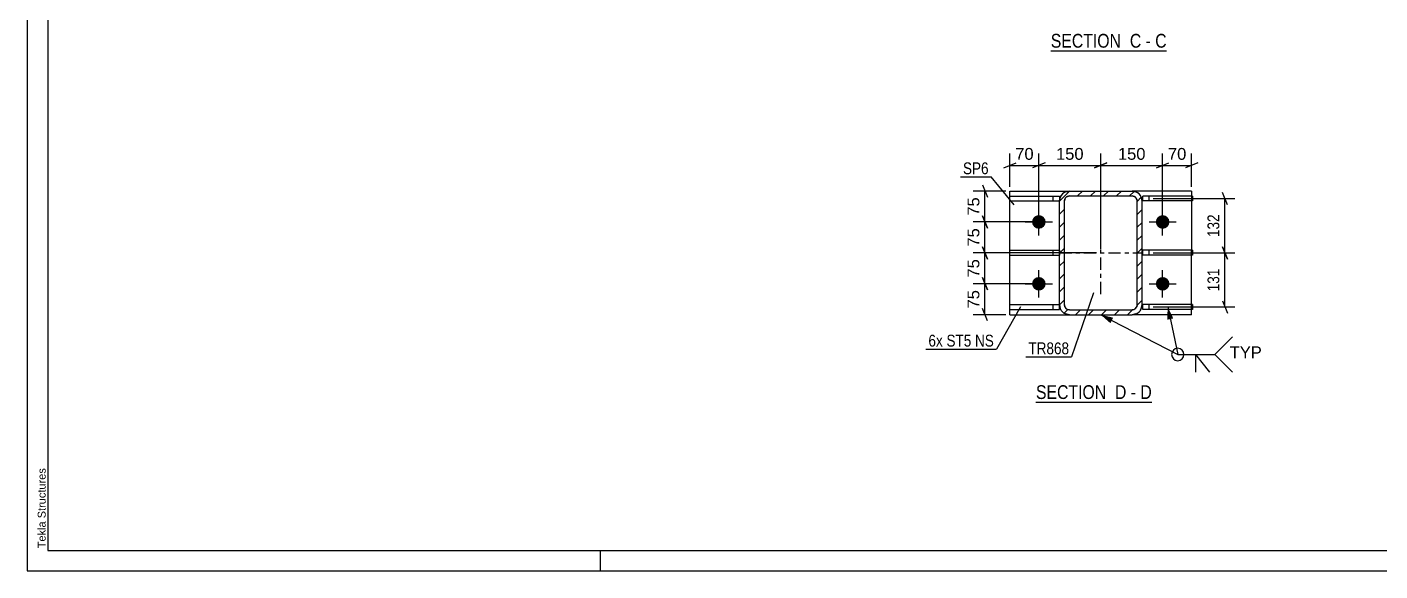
# Model space of a CAD drawing. Header units: millimetres. Extents: x -130 to 1059, y -611 to 230.
# Drawn here: x -130.4 to 197.4, y -611 to -479.1 of the extents above; entities that cross this region are included whole.
import ezdxf

# ---------------------------------------------------------------- set-up
doc = ezdxf.new("R2010")
doc.units = ezdxf.units.MM
doc.linetypes.add('DXK_LINE_DOT2', pattern=[3.9198, 1.9599, -1.9599])
doc.linetypes.add('DXK_LINE_DOT3', pattern=[5.9187, 2.979, -0.9799, 0.9799, -0.9799])
doc.styles.add('Arial', font='ARIAL.TTF', dxfattribs={"height": 0.2})
doc.styles.add('Arial Narrow', font='ARIALN.TTF', dxfattribs={"height": 0.2})

# ---------------------------------------------------------------- blocks, each defined once
blk = doc.blocks.new('Unknown-814407902-1163')
at = {"color": 5, "linetype": 'Continuous'}
for p, q in [((-130.44, 229.98), (-130.44, -611.02)), ((-125.44, 224.98), (-125.44, -606.02)), ((-125.44, -606.02), (1053.56, -606.02)), ((8.56, -611.02), (8.56, -606.02)), ((-130.44, -611.02), (1058.56, -611.02))]:
    blk.add_line(p, q, dxfattribs=at)
at = {"color": 174, "linetype": 'Continuous', "style": 'Arial'}
blk.add_text('Tekla Structures', height=1.9102, rotation=90, dxfattribs=at).set_placement((-125.94, -605.52))
blk = doc.blocks.new('Unknown-814407902-19 - 4347')
at = {"color": 6, "linetype": 'Continuous'}
blk.add_line((117.65, -484.88), (145.72, -484.88), dxfattribs=at)
at = {"color": 0, "linetype": 'Continuous'}
blk.add_wipeout([(135.76, -484.13), (135.76, -480.63), (117.65, -480.63), (117.65, -484.13)], dxfattribs=at)
at = {"color": 7, "linetype": 'Continuous', "style": 'Arial Narrow'}
blk.add_text('SECTION ', height=3.34, dxfattribs=at).set_placement((117.65, -484.13))
at = {"color": 0, "linetype": 'Continuous'}
blk.add_wipeout([(139.58, -484.13), (139.58, -480.63), (136.81, -480.63), (136.81, -484.13)], dxfattribs=at)
blk.add_wipeout([(141.9, -484.13), (141.9, -480.63), (140.63, -480.63), (140.63, -484.13)], dxfattribs=at)
at = {"color": 7, "linetype": 'Continuous', "style": 'Arial Narrow'}
blk.add_text('C', height=3.34, dxfattribs=at).set_placement((136.81, -484.13))
at = {"color": 0, "linetype": 'Continuous'}
blk.add_wipeout([(145.72, -484.13), (145.72, -480.63), (142.95, -480.63), (142.95, -484.13)], dxfattribs=at)
at = {"color": 7, "linetype": 'Continuous', "style": 'Arial Narrow'}
for s, p in [('C', (142.95, -484.13)), ('-', (140.63, -484.13))]:
    blk.add_text(s, height=3.34, dxfattribs=at).set_placement(p)
blk = doc.blocks.new('Unknown-814407902-17 - 5990')
at = {"color": 6, "linetype": 'Continuous'}
blk.add_line((114.06, -570.07), (142.13, -570.07), dxfattribs=at)
at = {"color": 0, "linetype": 'Continuous'}
blk.add_wipeout([(132.16, -569.32), (132.16, -565.82), (114.06, -565.82), (114.06, -569.32)], dxfattribs=at)
at = {"color": 7, "linetype": 'Continuous', "style": 'Arial Narrow'}
blk.add_text('SECTION ', height=3.34, dxfattribs=at).set_placement((114.06, -569.32))
at = {"color": 0, "linetype": 'Continuous'}
blk.add_wipeout([(135.98, -569.32), (135.98, -565.82), (133.21, -565.82), (133.21, -569.32)], dxfattribs=at)
blk.add_wipeout([(138.31, -569.32), (138.31, -565.82), (137.03, -565.82), (137.03, -569.32)], dxfattribs=at)
at = {"color": 7, "linetype": 'Continuous', "style": 'Arial Narrow'}
blk.add_text('D', height=3.34, dxfattribs=at).set_placement((133.21, -569.32))
at = {"color": 0, "linetype": 'Continuous'}
blk.add_wipeout([(142.13, -569.32), (142.13, -565.82), (139.36, -565.82), (139.36, -569.32)], dxfattribs=at)
at = {"color": 7, "linetype": 'Continuous', "style": 'Arial Narrow'}
for s, p in [('D', (139.36, -569.32)), ('-', (137.03, -569.32))]:
    blk.add_text(s, height=3.34, dxfattribs=at).set_placement(p)
blk = doc.blocks.new('Part-814407902-6044 - 5990')
at = {"color": 2, "linetype": 'Continuous'}
for p, q in [((107.76, -547.61), (107.76, -546.41)), ((107.76, -546.41), (119.76, -546.41)), ((119.76, -547.61), (119.76, -546.49)), ((107.76, -547.61), (119.76, -547.61))]:
    blk.add_line(p, q, dxfattribs=at)
at = {"color": 7, "linetype": 'DXK_LINE_DOT2'}
for p, q in [((118.26, -547.61), (118.26, -546.41)), ((119.76, -546.49), (119.76, -546.41)), ((119.76, -546.41), (119.76, -546.49))]:
    blk.add_line(p, q, dxfattribs=at)
blk = doc.blocks.new('Part-814407902-6008 - 5990')
at = {"color": 2, "linetype": 'Continuous'}
for p, q in [((107.76, -534.46), (107.76, -533.26)), ((107.76, -533.26), (119.76, -533.26)), ((107.76, -534.46), (119.76, -534.46))]:
    blk.add_line(p, q, dxfattribs=at)
at = {"color": 7, "linetype": 'DXK_LINE_DOT2'}
for p, q in [((118.26, -534.46), (118.26, -533.26)), ((119.76, -533.26), (119.76, -534.46))]:
    blk.add_line(p, q, dxfattribs=at)
blk = doc.blocks.new('Part-814407902-6034 - 5990')
at = {"color": 2, "linetype": 'Continuous'}
for p, q in [((151.98, -520.11), (139.98, -520.11)), ((139.98, -521.31), (139.98, -520.11)), ((151.98, -520.11), (151.98, -521.31)), ((151.98, -521.31), (139.98, -521.31))]:
    blk.add_line(p, q, dxfattribs=at)
at = {"color": 7, "linetype": 'DXK_LINE_DOT2'}
blk.add_line((141.48, -521.31), (141.48, -520.11), dxfattribs=at)
blk = doc.blocks.new('Part-814407902-6014 - 5990')
at = {"linetype": 'Continuous'}
h = blk.add_hatch(dxfattribs=at)
h.set_pattern_fill('', scale=0.7, style=0, pattern_type=0)
h.set_pattern_definition([(45, (119.76, -546.4945), (-1.57154, 1.57154), [])])
h.paths.add_polyline_path([(119.76, -521.29), (119.76, -546.49), (119.94, -547.41), (120.46, -548.19), (121.24, -548.71), (122.16, -548.89), (137.36, -548.89), (138.28, -548.71), (139.06, -548.19), (139.58, -547.41), (139.76, -546.49), (139.76, -521.29), (139.58, -520.38), (139.06, -519.6), (138.28, -519.08), (137.36, -518.89), (122.16, -518.89), (121.24, -519.08), (120.46, -519.6), (119.94, -520.38)])
h.paths.add_polyline_path([(121.31, -520.45), (121.7, -520.19), (122.16, -520.09), (137.36, -520.09), (137.82, -520.19), (138.21, -520.45), (138.47, -520.84), (138.56, -521.29), (138.56, -546.49), (138.47, -546.95), (138.21, -547.34), (137.82, -547.6), (137.36, -547.69), (122.16, -547.69), (121.7, -547.6), (121.31, -547.34), (121.05, -546.95), (120.96, -546.49), (120.96, -521.29), (121.05, -520.84)])
at = {"color": 7, "linetype": 'DXK_LINE_DOT2'}
for p, q in [((119.76, -521.29), (119.94, -520.38)), ((121.05, -520.84), (120.96, -521.29)), ((121.24, -519.08), (122.16, -518.89)), ((122.16, -520.09), (121.7, -520.19)), ((122.16, -518.89), (137.36, -518.89)), ((122.16, -520.09), (137.36, -520.09)), ((137.36, -518.89), (138.28, -519.08)), ((137.82, -520.19), (137.36, -520.09)), ((138.56, -521.29), (138.47, -520.84)), ((139.58, -520.38), (139.76, -521.29)), ((119.76, -546.49), (119.76, -521.29)), ((120.96, -546.49), (120.96, -521.29)), ((138.56, -546.49), (138.56, -521.29)), ((139.76, -546.49), (139.76, -521.29)), ((119.94, -547.41), (119.76, -546.49)), ((120.96, -546.49), (121.05, -546.95)), ((138.47, -546.95), (138.56, -546.49)), ((139.76, -546.49), (139.58, -547.41)), ((122.16, -548.89), (121.24, -548.71)), ((121.7, -547.6), (122.16, -547.69)), ((122.16, -547.69), (137.36, -547.69)), ((122.16, -548.89), (137.36, -548.89)), ((137.36, -547.69), (137.82, -547.6)), ((138.28, -548.71), (137.36, -548.89))]:
    blk.add_line(p, q, dxfattribs=at)
at = {"color": 2, "linetype": 'Continuous'}
for p, q in [((119.94, -520.38), (119.76, -521.29)), ((120.96, -521.29), (121.05, -520.84)), ((122.16, -518.89), (121.24, -519.08)), ((121.7, -520.19), (122.16, -520.09)), ((122.16, -518.89), (137.36, -518.89)), ((122.16, -520.09), (137.36, -520.09)), ((138.28, -519.08), (137.36, -518.89)), ((137.36, -520.09), (137.82, -520.19)), ((138.47, -520.84), (138.56, -521.29)), ((139.76, -521.29), (139.58, -520.38)), ((119.76, -546.49), (119.76, -521.29)), ((120.96, -546.49), (120.96, -521.29)), ((138.56, -546.49), (138.56, -521.29)), ((139.76, -546.49), (139.76, -521.29)), ((119.76, -546.49), (119.94, -547.41)), ((121.05, -546.95), (120.96, -546.49)), ((138.56, -546.49), (138.47, -546.95)), ((139.58, -547.41), (139.76, -546.49)), ((121.24, -548.71), (122.16, -548.89)), ((122.16, -547.69), (121.7, -547.6)), ((122.16, -547.69), (137.36, -547.69)), ((122.16, -548.89), (137.36, -548.89)), ((137.82, -547.6), (137.36, -547.69)), ((137.36, -548.89), (138.28, -548.71))]:
    blk.add_line(p, q, dxfattribs=at)
at = {"color": 7, "linetype": 'DXK_LINE_DOT3'}
for p, q in [((129.76, -543.89), (129.76, -523.89)), ((119.76, -533.89), (139.76, -533.89))]:
    blk.add_line(p, q, dxfattribs=at)
at = {"color": 7, "linetype": 'DXK_LINE_DOT2'}
for centre, radius, start, end in [((122.16, -521.29), 2.4, 112.5, 157.5), ((122.16, -521.29), 1.2, 112.5, 157.5), ((137.36, -521.29), 1.2, 22.5, 67.5), ((137.36, -521.29), 2.4, 22.5, 67.5), ((122.16, -546.49), 2.4, 202.5, 247.5), ((122.16, -546.49), 1.2, 202.5, 247.5), ((137.36, -546.49), 1.2, 292.5, 337.5), ((137.36, -546.49), 2.4, 292.5, 337.5)]:
    blk.add_arc(centre, radius, start, end, dxfattribs=at)
at = {"color": 2, "linetype": 'Continuous'}
for centre, radius, start, end in [((122.16, -521.29), 2.4, 112.5, 157.5), ((122.16, -521.29), 1.2, 112.5, 157.5), ((137.36, -521.29), 1.2, 22.5, 67.5), ((137.36, -521.29), 2.4, 22.5, 67.5), ((122.16, -546.49), 2.4, 202.5, 247.5), ((122.16, -546.49), 1.2, 202.5, 247.5), ((137.36, -546.49), 1.2, 292.5, 337.5), ((137.36, -546.49), 2.4, 292.5, 337.5)]:
    blk.add_arc(centre, radius, start, end, dxfattribs=at)
blk = doc.blocks.new('Part-814407902-6029 - 5990')
at = {"color": 2, "linetype": 'Continuous'}
for p, q in [((151.98, -546.41), (139.98, -546.41)), ((139.98, -547.61), (139.98, -546.41)), ((151.98, -546.41), (151.98, -547.61)), ((151.98, -547.61), (139.98, -547.61))]:
    blk.add_line(p, q, dxfattribs=at)
at = {"color": 7, "linetype": 'DXK_LINE_DOT2'}
blk.add_line((141.48, -547.61), (141.48, -546.41), dxfattribs=at)
blk = doc.blocks.new('Part-814407902-6039 - 5990')
at = {"color": 2, "linetype": 'Continuous'}
for p, q in [((151.98, -533.26), (139.98, -533.26)), ((139.98, -534.46), (139.98, -533.26)), ((151.98, -533.26), (151.98, -534.46)), ((151.98, -534.46), (139.98, -534.46))]:
    blk.add_line(p, q, dxfattribs=at)
at = {"color": 7, "linetype": 'DXK_LINE_DOT2'}
blk.add_line((141.48, -534.46), (141.48, -533.26), dxfattribs=at)
blk = doc.blocks.new('Part-814407902-6049 - 5990')
at = {"color": 2, "linetype": 'Continuous'}
for p, q in [((107.76, -521.31), (107.76, -520.11)), ((107.76, -520.11), (119.76, -520.11)), ((119.76, -520.11), (119.76, -521.29)), ((107.76, -521.31), (119.76, -521.31))]:
    blk.add_line(p, q, dxfattribs=at)
at = {"color": 7, "linetype": 'DXK_LINE_DOT2'}
for p, q in [((118.26, -521.31), (118.26, -520.11)), ((119.76, -521.29), (119.76, -521.31))]:
    blk.add_line(p, q, dxfattribs=at)
blk = doc.blocks.new('Part-814407902-6055 - 5990')
at = {"color": 2, "linetype": 'Continuous'}
for p, q in [((107.76, -548.89), (107.76, -518.89)), ((107.76, -518.89), (122.16, -518.89)), ((151.76, -518.89), (137.36, -518.89)), ((151.76, -518.89), (151.76, -520.11)), ((151.76, -521.31), (151.76, -533.26)), ((151.76, -546.41), (151.76, -534.46)), ((107.76, -548.89), (122.16, -548.89)), ((151.76, -548.89), (137.36, -548.89)), ((151.76, -548.89), (151.76, -547.61))]:
    blk.add_line(p, q, dxfattribs=at)
at = {"color": 7, "linetype": 'DXK_LINE_DOT2'}
for p, q in [((122.16, -518.89), (137.36, -518.89)), ((151.76, -518.89), (151.76, -534.46)), ((151.76, -520.11), (151.76, -521.31)), ((151.76, -534.46), (151.76, -533.26)), ((151.76, -547.61), (151.76, -546.41)), ((122.16, -548.89), (137.36, -548.89))]:
    blk.add_line(p, q, dxfattribs=at)
blk = doc.blocks.new('Bolt-814407902-6147 - 5990')
at = {"linetype": 'Continuous'}
for points in [[(113.11, -526.39, -1), (116.41, -526.39, -1)], [(143.11, -526.39, -1), (146.41, -526.39, -1)], [(113.11, -541.39, -1), (116.41, -541.39, -1)], [(143.11, -541.39, -1), (146.41, -541.39, -1)]]:
    blk.add_hatch(color=1, dxfattribs=at).paths.add_polyline_path(points)
at = {"color": 1, "linetype": 'Continuous'}
for p, q in [((114.76, -529.69), (114.76, -523.09)), ((144.76, -529.69), (144.76, -523.09)), ((111.46, -526.39), (118.06, -526.39)), ((141.46, -526.39), (148.06, -526.39)), ((114.76, -544.69), (114.76, -538.09)), ((144.76, -544.69), (144.76, -538.09)), ((111.46, -541.39), (118.06, -541.39)), ((141.46, -541.39), (148.06, -541.39))]:
    blk.add_line(p, q, dxfattribs=at)
blk = doc.blocks.new('StraightDimension-814407902-6203 - 5990')
at = {"color": 7, "linetype": 'Continuous'}
for p, q in [((128.76, -533.89), (98.84, -533.89)), ((101.09, -532.39), (102.29, -535.39)), ((101.69, -541.39), (101.69, -533.89)), ((102.29, -542.89), (101.09, -539.89)), ((113.76, -541.39), (98.84, -541.39))]:
    blk.add_line(p, q, dxfattribs=at)
at = {"color": 0}
blk.add_wipeout([(100.94, -534.82), (96.74, -534.82), (96.74, -540.47), (100.94, -540.47)], dxfattribs=at)
at = {"color": 3, "style": 'Arial'}
blk.add_text('75', height=2.865, rotation=90.0002, dxfattribs=at).set_placement((100.34, -539.87))
blk = doc.blocks.new('StraightDimension-814407902-6275 - 5990')
at = {"color": 7, "linetype": 'Continuous'}
for p, q in [((144.76, -525.39), (144.76, -509.82)), ((151.76, -517.89), (151.76, -509.82)), ((143.26, -513.27), (146.26, -512.07)), ((144.76, -512.67), (151.76, -512.67)), ((153.26, -512.07), (150.26, -513.27))]:
    blk.add_line(p, q, dxfattribs=at)
at = {"color": 0}
blk.add_wipeout([(151.08, -511.92), (151.08, -507.72), (145.44, -507.72), (145.44, -511.92)], dxfattribs=at)
at = {"color": 3, "style": 'Arial'}
blk.add_text('70', height=2.865, dxfattribs=at).set_placement((146.04, -511.32))
blk = doc.blocks.new('StraightDimension-814407902-6193 - 5990')
at = {"color": 7, "linetype": 'Continuous'}
for p, q in [((101.09, -539.89), (102.29, -542.89)), ((113.76, -541.39), (98.84, -541.39)), ((101.69, -548.89), (101.69, -541.39)), ((102.29, -550.39), (101.09, -547.39)), ((106.76, -548.89), (98.84, -548.89))]:
    blk.add_line(p, q, dxfattribs=at)
at = {"color": 0}
blk.add_wipeout([(100.94, -542.32), (96.74, -542.32), (96.74, -547.97), (100.94, -547.97)], dxfattribs=at)
at = {"color": 3, "style": 'Arial'}
blk.add_text('75', height=2.865, rotation=90.0002, dxfattribs=at).set_placement((100.34, -547.37))
blk = doc.blocks.new('StraightDimension-814407902-6220 - 5990')
at = {"color": 7, "linetype": 'Continuous'}
for p, q in [((113.76, -526.39), (98.84, -526.39)), ((101.09, -524.89), (102.29, -527.89)), ((101.69, -533.89), (101.69, -526.39)), ((128.76, -533.89), (98.84, -533.89)), ((102.29, -535.39), (101.09, -532.39))]:
    blk.add_line(p, q, dxfattribs=at)
at = {"color": 0}
blk.add_wipeout([(100.94, -527.32), (96.74, -527.32), (96.74, -532.97), (100.94, -532.97)], dxfattribs=at)
at = {"color": 3, "style": 'Arial'}
blk.add_text('75', height=2.865, rotation=90.0002, dxfattribs=at).set_placement((100.34, -532.37))
blk = doc.blocks.new('StraightDimension-814407902-6237 - 5990')
at = {"color": 7, "linetype": 'Continuous'}
for p, q in [((101.09, -517.39), (102.29, -520.39)), ((106.76, -518.89), (98.84, -518.89)), ((101.69, -526.39), (101.69, -518.89)), ((113.76, -526.39), (98.84, -526.39)), ((102.29, -527.89), (101.09, -524.89))]:
    blk.add_line(p, q, dxfattribs=at)
at = {"color": 0}
blk.add_wipeout([(100.94, -519.82), (96.74, -519.82), (96.74, -525.47), (100.94, -525.47)], dxfattribs=at)
at = {"color": 3, "style": 'Arial'}
blk.add_text('75', height=2.865, rotation=90.0002, dxfattribs=at).set_placement((100.34, -524.87))
blk = doc.blocks.new('StraightDimension-814407902-6285 - 5990')
at = {"color": 7, "linetype": 'Continuous'}
for p, q in [((129.76, -532.89), (129.76, -509.82)), ((144.76, -525.39), (144.76, -509.82)), ((131.26, -512.07), (128.26, -513.27)), ((129.76, -512.67), (144.76, -512.67)), ((143.26, -513.27), (146.26, -512.07))]:
    blk.add_line(p, q, dxfattribs=at)
at = {"color": 0}
blk.add_wipeout([(141.2, -511.92), (141.2, -507.72), (133.32, -507.72), (133.32, -511.92)], dxfattribs=at)
at = {"color": 3, "style": 'Arial'}
blk.add_text('150', height=2.865, dxfattribs=at).set_placement((133.92, -511.32))
blk = doc.blocks.new('StraightDimension-814407902-6302 - 5990')
at = {"color": 7, "linetype": 'Continuous'}
for p, q in [((114.76, -525.39), (114.76, -509.82)), ((129.76, -532.89), (129.76, -509.82)), ((116.26, -512.07), (113.26, -513.27)), ((114.76, -512.67), (129.76, -512.67)), ((128.26, -513.27), (131.26, -512.07))]:
    blk.add_line(p, q, dxfattribs=at)
at = {"color": 0}
blk.add_wipeout([(126.2, -511.92), (126.2, -507.72), (118.32, -507.72), (118.32, -511.92)], dxfattribs=at)
at = {"color": 3, "style": 'Arial'}
blk.add_text('150', height=2.865, dxfattribs=at).set_placement((118.92, -511.32))
blk = doc.blocks.new('StraightDimension-814407902-6319 - 5990')
at = {"color": 7, "linetype": 'Continuous'}
for p, q in [((107.76, -517.89), (107.76, -509.82)), ((114.76, -525.39), (114.76, -509.82)), ((106.26, -513.27), (109.26, -512.07)), ((107.76, -512.67), (114.76, -512.67)), ((116.26, -512.07), (113.26, -513.27))]:
    blk.add_line(p, q, dxfattribs=at)
at = {"color": 0}
blk.add_wipeout([(114.08, -511.92), (114.08, -507.72), (108.44, -507.72), (108.44, -511.92)], dxfattribs=at)
at = {"color": 3, "style": 'Arial'}
blk.add_text('70', height=2.865, dxfattribs=at).set_placement((109.04, -511.32))
blk = doc.blocks.new('StraightDimension-814407902-35126 - 5990')
at = {"color": 7, "linetype": 'Continuous'}
for p, q in [((142.48, -520.71), (162.24, -520.71)), ((160.44, -522.21), (159.24, -519.21)), ((159.84, -533.91), (159.84, -520.71)), ((142.48, -533.91), (162.24, -533.91)), ((159.24, -532.41), (160.44, -535.41))]:
    blk.add_line(p, q, dxfattribs=at)
at = {"color": 0}
blk.add_wipeout([(159.09, -523.97), (154.89, -523.97), (154.89, -530.65), (159.09, -530.65)], dxfattribs=at)
at = {"color": 3, "style": 'Arial Narrow'}
blk.add_text('132', height=2.863, rotation=90.0002, dxfattribs=at).set_placement((158.49, -530.05))
blk = doc.blocks.new('StraightDimension-814407902-35127 - 5990')
at = {"color": 7, "linetype": 'Continuous'}
for p, q in [((142.48, -533.91), (162.24, -533.91)), ((160.44, -535.41), (159.24, -532.41)), ((159.84, -547.01), (159.84, -533.91)), ((142.48, -547.01), (162.24, -547.01)), ((159.24, -545.51), (160.44, -548.51))]:
    blk.add_line(p, q, dxfattribs=at)
at = {"color": 0}
blk.add_wipeout([(159.09, -537.12), (154.89, -537.12), (154.89, -543.8), (159.09, -543.8)], dxfattribs=at)
at = {"color": 3, "style": 'Arial Narrow'}
blk.add_text('131', height=2.863, rotation=90.0002, dxfattribs=at).set_placement((158.49, -543.2))
blk = doc.blocks.new('WeldMark-814407902-6329 - 5990')
at = {"linetype": 'Continuous'}
for points in [[(145.87, -550.1), (145.98, -547.01), (147.34, -549.79)], [(132.08, -550.94), (129.76, -548.89), (132.77, -549.61)]]:
    blk.add_hatch(color=30, dxfattribs=at).paths.add_polyline_path(points)
at = {"color": 30, "linetype": 'Continuous'}
for p, q in [((145.98, -547.01), (148.41, -558.53)), ((129.76, -548.89), (148.41, -558.53)), ((148.41, -558.53), (157.41, -558.53))]:
    blk.add_line(p, q, dxfattribs=at)
at = {"color": 3, "linetype": 'Continuous'}
for q in [(156.13, -562.82), (152.7, -562.82)]:
    blk.add_line((152.7, -558.53), q, dxfattribs=at)
for start, end in [(90, 270), (270, 90)]:
    blk.add_arc((148.41, -558.53), 1.5, start, end, dxfattribs=at)
at = {"color": 0, "linetype": 'Continuous'}
blk.add_wipeout([(168.79, -559.43), (168.79, -556.43), (161.01, -556.43), (161.01, -559.43)], dxfattribs=at)
blk.add_wipeout([(168.79, -559.43), (168.79, -556.43), (161.01, -556.43), (161.01, -559.43)], dxfattribs=at)
at = {"color": 3, "linetype": 'Continuous'}
for q in [(161.7, -554.24), (161.7, -562.82)]:
    blk.add_line((157.41, -558.53), q, dxfattribs=at)
at = {"color": 3, "linetype": 'Continuous', "style": 'Arial'}
blk.add_text('TYP', height=2.865, dxfattribs=at).set_placement((161.01, -559.43))
blk = doc.blocks.new('Mark-814407902-6010 - 5990')
at = {"color": 0}
blk.add_wipeout([(122.1, -558.47), (122.1, -555.47), (112.23, -555.47), (112.23, -558.47)], dxfattribs=at)
blk.add_wipeout([(122.1, -558.47), (122.1, -555.47), (112.23, -555.47), (112.23, -558.47)], dxfattribs=at)
at = {"color": 30, "linetype": 'Continuous'}
for p in [(127.99, -543.57), (111.63, -559.07)]:
    blk.add_line(p, (122.7, -559.07), dxfattribs=at)
at = {"color": 3, "style": 'Arial Narrow'}
blk.add_text('TR868', height=2.863, dxfattribs=at).set_placement((112.23, -558.47))
blk = doc.blocks.new('Mark-814407902-6051 - 5990')
at = {"color": 0}
blk.add_wipeout([(102.58, -514.82), (102.58, -511.82), (96.37, -511.82), (96.37, -514.82)], dxfattribs=at)
blk.add_wipeout([(102.58, -514.82), (102.58, -511.82), (96.37, -511.82), (96.37, -514.82)], dxfattribs=at)
at = {"color": 30, "linetype": 'Continuous'}
for p in [(95.77, -515.42), (108.75, -522.23)]:
    blk.add_line(p, (103.18, -515.42), dxfattribs=at)
at = {"color": 3, "style": 'Arial Narrow'}
blk.add_text('SP6', height=2.863, dxfattribs=at).set_placement((96.37, -514.82))
blk = doc.blocks.new('MarkSet-814407902-6372 - 5990')
at = {"color": 0}
blk.add_wipeout([(91.47, -556.61), (91.47, -553.61), (88, -553.61), (88, -556.61)], dxfattribs=at)
blk.add_wipeout([(91.47, -556.61), (91.47, -553.61), (88, -553.61), (88, -556.61)], dxfattribs=at)
blk.add_wipeout([(98.39, -556.61), (98.39, -553.61), (92.37, -553.61), (92.37, -556.61)], dxfattribs=at)
blk.add_wipeout([(98.39, -556.61), (98.39, -553.61), (92.37, -553.61), (92.37, -556.61)], dxfattribs=at)
at = {"color": 3, "style": 'Arial Narrow'}
blk.add_text('6x', height=2.863, dxfattribs=at).set_placement((88, -556.61))
at = {"color": 0}
blk.add_wipeout([(103.86, -556.61), (103.86, -553.61), (99.29, -553.61), (99.29, -556.61)], dxfattribs=at)
blk.add_wipeout([(103.86, -556.61), (103.86, -553.61), (99.29, -553.61), (99.29, -556.61)], dxfattribs=at)
at = {"color": 30, "linetype": 'Continuous'}
for p in [(110.35, -547.01), (87.4, -557.21)]:
    blk.add_line(p, (104.46, -557.21), dxfattribs=at)
at = {"color": 3, "style": 'Arial Narrow'}
for s, p in [('ST5', (92.37, -556.61)), ('NS', (99.29, -556.61))]:
    blk.add_text(s, height=2.863, dxfattribs=at).set_placement(p)

msp = doc.modelspace()

# ---------------------------------------------------------------- block references
for name in ['Unknown-814407902-1163', 'Part-814407902-6055 - 5990', 'Part-814407902-6049 - 5990', 'Part-814407902-6014 - 5990', 'Part-814407902-6034 - 5990', 'Bolt-814407902-6147 - 5990', 'Part-814407902-6008 - 5990', 'Part-814407902-6039 - 5990', 'Part-814407902-6044 - 5990', 'Part-814407902-6029 - 5990']:
    msp.add_blockref(name, (0, 0))

# ---------------------------------------------------------------- next in the draw order: block references
for name in ['Unknown-814407902-19 - 4347', 'StraightDimension-814407902-6275 - 5990', 'StraightDimension-814407902-6203 - 5990', 'Unknown-814407902-17 - 5990']:
    msp.add_blockref(name, (0, 0))

# ---------------------------------------------------------------- next in the draw order: block references
for name in ['StraightDimension-814407902-6220 - 5990', 'StraightDimension-814407902-6193 - 5990']:
    msp.add_blockref(name, (0, 0))

# ---------------------------------------------------------------- next in the draw order: block references
for name in ['StraightDimension-814407902-6285 - 5990', 'StraightDimension-814407902-6237 - 5990', 'Mark-814407902-6010 - 5990']:
    msp.add_blockref(name, (0, 0))

# ---------------------------------------------------------------- next in the draw order: block references
for name in ['StraightDimension-814407902-6302 - 5990', 'StraightDimension-814407902-35126 - 5990', 'MarkSet-814407902-6372 - 5990']:
    msp.add_blockref(name, (0, 0))

# ---------------------------------------------------------------- next in the draw order: block references
for name in ['StraightDimension-814407902-6319 - 5990', 'StraightDimension-814407902-35127 - 5990']:
    msp.add_blockref(name, (0, 0))

# ---------------------------------------------------------------- next in the draw order: block references
for name in ['Mark-814407902-6051 - 5990', 'WeldMark-814407902-6329 - 5990']:
    msp.add_blockref(name, (0, 0))

doc.saveas('drawing.dxf')
